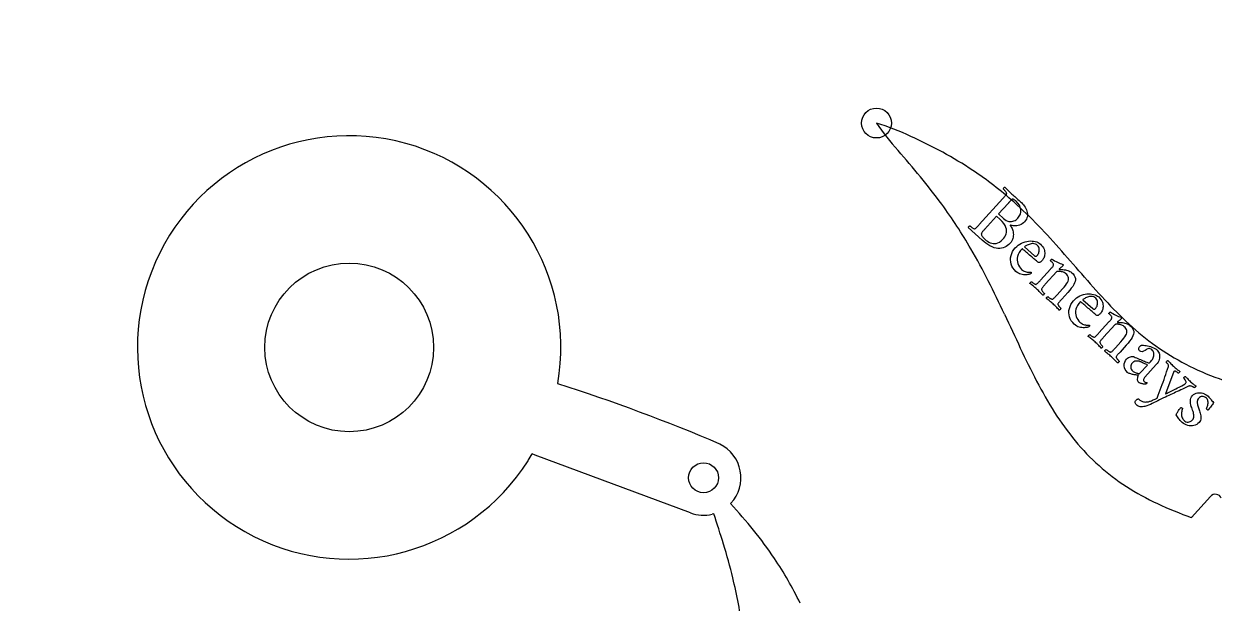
# Model space of a CAD drawing. Header units: millimetres. Extents: x -94 to 94, y -94 to 94.
# Drawn here: x -12.34 to 32.82, y -9.71 to 12.28 of the extents above; entities that cross this region are included whole.
import ezdxf

# ---------------------------------------------------------------- set-up
doc = ezdxf.new("R2010")
doc.units = ezdxf.units.MM
for name, color, linetype in [('CUT_INNER', 6, 'Continuous'), ('CUT_OUTER', 1, 'Continuous'), ('ENGRAVE', 7, 'Continuous'), ('TEXT', 5, 'Continuous')]:
    doc.layers.add(name, color=color, linetype=linetype)

msp = doc.modelspace()

# ---------------------------------------------------------------- linework, layer by layer
at = {"layer": 'CUT_INNER'}
for points in [[(7.914, -1.375), (7.912, -1.387)], [(12.95, -6.277), (7.051, -4.084), (6.943, -4.038)], [(32.671, -5.655), (31.95, -6.451), (31.945, -6.456)], [(13.83, -6.31), (13.771, -6.327)], [(14.482, -5.913), (14.469, -5.926)]]:
    msp.add_lwpolyline(points, dxfattribs=at)
msp.add_circle((0, 0), 3.2, dxfattribs=at)
for centre, radius, start, end in [((27.677, 13.703), 9.263, 214.0853, 222.2692), ((17.495, 0.073), 8.804, 64.3265, 73.4364), ((0, 0), 8.032, 350.1453, 327.6453), ((13.584, -8.922), 18.609, 61.3051, 65.4727), ((-24.336, -31.654), 59.75, 39.64912, 40.90663), ((15.079, -6.198), 15.502, 56.4059, 61.3177), ((3.865, -8.232), 23.091, 36.2711, 39.5511), ((15.808, -5.071), 14.16, 48.3975, 56.3398), ((7.001, -5.898), 19.182, 30.1541, 36.1934), ((13.889, -7.207), 17.031, 43.9566, 48.3421), ((5.876, -14.902), 28.141, 41.2475, 43.9105), ((2.573, -8.456), 24.296, 26.8634, 30.1242), ((-138.505, -141.364), 220.074, 40.87713, 41.21891), ((-15.486, -17.574), 44.526, 25.0195, 26.8296), ((52.491, 23.939), 32.522, 220.8654, 223.1789), ((39.782, 12.018), 15.097, 223.1919, 228.1541), ((628.038, 282.478), 665.512, 204.996536, 205.118251), ((36.745, 8.643), 10.556, 228.2095, 235.3149), ((56.096, 14.327), 33.83, 205.0999, 207.471), ((36.063, 7.686), 9.381, 235.4114, 243.5476), ((36.43, 8.461), 10.239, 243.6431, 251.3881), ((40.584, 6.259), 16.345, 207.4603, 212.2598), ((-11.802, -63.836), 65.488, 66.73345, 72.48004), ((35.837, 3.267), 10.734, 212.2787, 219.3893), ((34.177, 1.917), 8.594, 219.4627, 228.1782), ((1.518, -0.935), 6.25, 327.4448, 330.2391), ((13.444, -4.948), 1.418, 317.1094, 63.9844), ((34.03, 1.779), 8.393, 228.2923, 237.235), ((34.942, 3.227), 10.105, 237.3307, 244.9384), ((32.857, -5.823), 0.25, 23.3746, 137.8125), ((13.444, -4.948), 1.418, 249.6094, 283.3594), ((-38.829, -23.81), 55.491, 17.1251, 18.3821), ((1.033, -18.437), 18.358, 38.7908, 42.9581), ((37.111, 7.886), 15.244, 244.9719, 250.1921), ((3.264, -16.653), 15.502, 33.9059, 38.8177), ((-7.874, -14.241), 23.091, 13.7711, 17.0511), ((4.369, -15.891), 14.16, 25.8975, 33.8398), ((-4.084, -13.285), 19.182, 7.6541, 13.6934)]:
    msp.add_arc(centre, radius, start, end, dxfattribs=at)
at = {"layer": 'CUT_OUTER'}
msp.add_arc((0, 0), 94.5, 352.96921, 79.10203, dxfattribs=at)
at = {"layer": 'ENGRAVE'}
for centre, radius in [((0, 27.004), 62.336), ((20.004, 8.512), 0.567), ((13.444, -4.947), 0.567)]:
    msp.add_circle(centre, radius, dxfattribs=at)
at = {"layer": 'TEXT'}
for points in [[(25.468, 5.528), (25.506, 5.492), (25.543, 5.452), (25.578, 5.41), (25.612, 5.365), (25.643, 5.319), (25.67, 5.271), (25.693, 5.222), (25.712, 5.172), (25.725, 5.121), (25.732, 5.07), (25.733, 5.018), (25.727, 4.966), (25.714, 4.914), (25.692, 4.863), (25.661, 4.813), (25.62, 4.763), (25.579, 4.722), (25.535, 4.689), (25.487, 4.662), (25.436, 4.642), (25.384, 4.628), (25.333, 4.618), (25.283, 4.614), (25.234, 4.614), (25.189, 4.618), (25.148, 4.623), (25.113, 4.63), (25.083, 4.639), (25.078, 4.639), (25.075, 4.638), (25.074, 4.635), (25.075, 4.63), (25.094, 4.607), (25.113, 4.58), (25.131, 4.548), (25.148, 4.512), (25.163, 4.472), (25.176, 4.429), (25.186, 4.384), (25.193, 4.336), (25.196, 4.287), (25.195, 4.237), (25.189, 4.187), (25.178, 4.137), (25.161, 4.088), (25.138, 4.04), (25.109, 3.995), (25.074, 3.951), (25.028, 3.905), (24.979, 3.864), (24.927, 3.828), (24.873, 3.798), (24.815, 3.775), (24.752, 3.759), (24.685, 3.751), (24.613, 3.751), (24.54, 3.759), (24.465, 3.779), (24.388, 3.81), (24.309, 3.852), (24.231, 3.901), (24.156, 3.952), (24.084, 4.007), (24.016, 4.064), (23.485, 4.545), (23.486, 4.554), (23.49, 4.564), (23.497, 4.575), (23.507, 4.586), (23.517, 4.596), (23.527, 4.603), (23.537, 4.608), (23.545, 4.611), (23.553, 4.604), (23.566, 4.594), (23.581, 4.582), (23.6, 4.568), (23.62, 4.553), (23.641, 4.539), (23.662, 4.527), (23.684, 4.515), (23.703, 4.506), (23.719, 4.502), (23.731, 4.501), (23.739, 4.503), (23.757, 4.515), (23.776, 4.529), (23.796, 4.547), (23.816, 4.567), (23.838, 4.589), (23.859, 4.613), (23.882, 4.637), (23.905, 4.663), (24.797, 5.646), (24.82, 5.672), (24.842, 5.697), (24.864, 5.722), (24.884, 5.745), (24.903, 5.768), (24.919, 5.79), (24.932, 5.81), (24.941, 5.829), (24.944, 5.839), (24.942, 5.851), (24.935, 5.866), (24.924, 5.884), (24.91, 5.903), (24.894, 5.922), (24.878, 5.941), (24.861, 5.96), (24.846, 5.977), (24.832, 5.991), (24.821, 6.002), (24.813, 6.01), (24.815, 6.019), (24.819, 6.028), (24.826, 6.039), (24.834, 6.051), (24.845, 6.062), (24.854, 6.069), (24.864, 6.074), (24.873, 6.076), (24.907, 6.043), (24.941, 6.01), (24.974, 5.977), (25.007, 5.944), (25.039, 5.912), (25.072, 5.88), (25.105, 5.849), (25.138, 5.819), (25.173, 5.787), (25.209, 5.755), (25.247, 5.722), (25.286, 5.689), (25.328, 5.653), (25.372, 5.614), (25.418, 5.573), (25.468, 5.528)], [(24.636, 5.066), (24.827, 4.893), (24.879, 4.851), (24.93, 4.818), (24.981, 4.795), (25.031, 4.781), (25.08, 4.776), (25.128, 4.777), (25.173, 4.785), (25.217, 4.799), (25.259, 4.819), (25.297, 4.843), (25.332, 4.87), (25.363, 4.901), (25.423, 4.979), (25.462, 5.059), (25.481, 5.142), (25.48, 5.227), (25.461, 5.311), (25.424, 5.393), (25.369, 5.471), (25.298, 5.545), (25.286, 5.556), (25.27, 5.569), (25.252, 5.584), (25.231, 5.601), (25.209, 5.617), (25.191, 5.627), (25.175, 5.63), (25.163, 5.628), (25.15, 5.62), (25.136, 5.609), (25.119, 5.595), (25.101, 5.577), (25.082, 5.557), (25.063, 5.536), (25.043, 5.515), (25.023, 5.493), (25.019, 5.489), (25.015, 5.484), (25.012, 5.48), (25.008, 5.476), (25.005, 5.473), (25.002, 5.47), (24.998, 5.466), (24.995, 5.462)], [(24.557, 4.979), (24.104, 4.479), (24.095, 4.469), (24.085, 4.457), (24.073, 4.443), (24.059, 4.427), (24.044, 4.409), (24.031, 4.391), (24.018, 4.374), (24.006, 4.356), (23.996, 4.34), (23.988, 4.326), (23.983, 4.315), (23.981, 4.306), (23.984, 4.28), (23.991, 4.255), (24.004, 4.23), (24.021, 4.205), (24.043, 4.18), (24.067, 4.154), (24.094, 4.127), (24.125, 4.099), (24.169, 4.061), (24.217, 4.027), (24.267, 3.996), (24.319, 3.97), (24.374, 3.949), (24.43, 3.938), (24.489, 3.936), (24.55, 3.942), (24.613, 3.961), (24.675, 3.995), (24.738, 4.042), (24.8, 4.105), (24.838, 4.15), (24.87, 4.198), (24.898, 4.249), (24.92, 4.303), (24.935, 4.361), (24.94, 4.421), (24.934, 4.486), (24.917, 4.553), (24.887, 4.624), (24.84, 4.698), (24.776, 4.774), (24.696, 4.853)], [(25.533, 3.742), (25.471, 3.67), (25.422, 3.597), (25.385, 3.524), (25.36, 3.451), (25.346, 3.38), (25.343, 3.31), (25.349, 3.243), (25.366, 3.178), (25.391, 3.116), (25.424, 3.059), (25.463, 3.007), (25.511, 2.958), (25.543, 2.932), (25.576, 2.909), (25.611, 2.89), (25.646, 2.876), (25.682, 2.865), (25.716, 2.857), (25.749, 2.851), (25.781, 2.849), (25.81, 2.848), (25.835, 2.848), (25.855, 2.848), (25.872, 2.85), (25.873, 2.848), (25.874, 2.844), (25.875, 2.839), (25.875, 2.832), (25.875, 2.824), (25.873, 2.817), (25.869, 2.809), (25.863, 2.802), (25.853, 2.793), (25.841, 2.785), (25.827, 2.778), (25.811, 2.772), (25.783, 2.766), (25.75, 2.761), (25.714, 2.756), (25.673, 2.753), (25.629, 2.753), (25.583, 2.756), (25.535, 2.763), (25.486, 2.775), (25.436, 2.791), (25.388, 2.815), (25.341, 2.845), (25.296, 2.882), (25.234, 2.946), (25.183, 3.013), (25.144, 3.086), (25.115, 3.162), (25.097, 3.241), (25.09, 3.321), (25.094, 3.401), (25.108, 3.482), (25.133, 3.561), (25.168, 3.637), (25.214, 3.709), (25.27, 3.778), (25.324, 3.833), (25.381, 3.881), (25.442, 3.922), (25.507, 3.957), (25.573, 3.985), (25.639, 4.007), (25.706, 4.023), (25.773, 4.033), (25.84, 4.037), (25.904, 4.035), (25.966, 4.029), (26.027, 4.016), (26.083, 3.999), (26.135, 3.976), (26.18, 3.949), (26.221, 3.917), (26.268, 3.87), (26.308, 3.823), (26.338, 3.775), (26.36, 3.727), (26.375, 3.679), (26.384, 3.633), (26.388, 3.588), (26.387, 3.544), (26.381, 3.501), (26.373, 3.462), (26.361, 3.425), (26.347, 3.391), (26.331, 3.36), (26.315, 3.332), (26.299, 3.309), (26.283, 3.289), (26.261, 3.267), (26.24, 3.248), (26.22, 3.233), (26.201, 3.222), (26.182, 3.216), (26.164, 3.216), (26.146, 3.221), (26.128, 3.232), (26.114, 3.243), (26.095, 3.259), (26.071, 3.279), (26.041, 3.304), (26.008, 3.333), (25.973, 3.364), (25.935, 3.396), (25.895, 3.43), (25.854, 3.465), (25.814, 3.5), (25.773, 3.535), (25.733, 3.569), (25.695, 3.602), (25.659, 3.632), (25.627, 3.66), (25.598, 3.685), (25.573, 3.707), (25.554, 3.723), (25.541, 3.735), (25.533, 3.742)], [(25.622, 3.816), (25.997, 3.476), (26.008, 3.467), (26.019, 3.461), (26.031, 3.457), (26.044, 3.455), (26.057, 3.455), (26.071, 3.46), (26.085, 3.469), (26.1, 3.481), (26.114, 3.497), (26.128, 3.518), (26.142, 3.544), (26.157, 3.576), (26.169, 3.611), (26.177, 3.648), (26.181, 3.686), (26.182, 3.725), (26.176, 3.764), (26.162, 3.801), (26.139, 3.836), (26.108, 3.869), (26.071, 3.898), (26.032, 3.919), (25.992, 3.932), (25.951, 3.937), (25.909, 3.936), (25.868, 3.931), (25.829, 3.922), (25.791, 3.91), (25.755, 3.896), (25.722, 3.881), (25.693, 3.865), (25.667, 3.85), (25.646, 3.836), (25.632, 3.825), (25.624, 3.819), (25.622, 3.816)], [(27.408, 2.842), (27.463, 2.785), (27.506, 2.729), (27.534, 2.674), (27.549, 2.619), (27.552, 2.563), (27.543, 2.505), (27.522, 2.444), (27.49, 2.38), (27.447, 2.314), (27.395, 2.242), (27.334, 2.165), (27.262, 2.084), (27.031, 1.829), (27.008, 1.804), (26.986, 1.779), (26.965, 1.755), (26.945, 1.732), (26.927, 1.709), (26.911, 1.688), (26.899, 1.668), (26.889, 1.649), (26.888, 1.639), (26.89, 1.628), (26.895, 1.613), (26.904, 1.597), (26.915, 1.579), (26.927, 1.561), (26.941, 1.544), (26.955, 1.527), (26.969, 1.511), (26.981, 1.498), (26.991, 1.488), (26.999, 1.48), (26.997, 1.472), (26.993, 1.462), (26.986, 1.452), (26.977, 1.44), (26.967, 1.429), (26.957, 1.421), (26.948, 1.416), (26.939, 1.414), (26.907, 1.448), (26.877, 1.479), (26.849, 1.508), (26.823, 1.535), (26.797, 1.561), (26.768, 1.589), (26.737, 1.618), (26.704, 1.649), (26.672, 1.678), (26.64, 1.705), (26.61, 1.73), (26.581, 1.754), (26.551, 1.778), (26.519, 1.803), (26.485, 1.83), (26.448, 1.859), (26.449, 1.869), (26.453, 1.878), (26.46, 1.889), (26.47, 1.9), (26.481, 1.91), (26.491, 1.917), (26.5, 1.923), (26.508, 1.925), (26.517, 1.918), (26.528, 1.909), (26.542, 1.898), (26.56, 1.885), (26.578, 1.872), (26.598, 1.86), (26.617, 1.849), (26.636, 1.839), (26.654, 1.832), (26.669, 1.828), (26.68, 1.827), (26.689, 1.831), (26.707, 1.842), (26.725, 1.856), (26.745, 1.874), (26.765, 1.894), (26.787, 1.916), (26.809, 1.94), (26.831, 1.964), (26.854, 1.99), (27.064, 2.221), (27.124, 2.29), (27.175, 2.353), (27.217, 2.411), (27.249, 2.463), (27.272, 2.511), (27.286, 2.557), (27.291, 2.601), (27.287, 2.642), (27.273, 2.682), (27.251, 2.723), (27.22, 2.763), (27.18, 2.804), (27.156, 2.822), (27.129, 2.837), (27.097, 2.85), (27.062, 2.861), (27.025, 2.869), (26.989, 2.876), (26.954, 2.881), (26.921, 2.883), (26.892, 2.884), (26.869, 2.883), (26.854, 2.88), (26.845, 2.875), (26.409, 2.394), (26.385, 2.368), (26.363, 2.343), (26.342, 2.319), (26.322, 2.296), (26.304, 2.274), (26.288, 2.252), (26.276, 2.232), (26.266, 2.213), (26.265, 2.204), (26.267, 2.192), (26.273, 2.178), (26.281, 2.161), (26.292, 2.143), (26.304, 2.126), (26.318, 2.108), (26.332, 2.091), (26.346, 2.076), (26.358, 2.063), (26.368, 2.053), (26.376, 2.045), (26.374, 2.037), (26.37, 2.027), (26.363, 2.016), (26.354, 2.005), (26.344, 1.994), (26.335, 1.986), (26.325, 1.981), (26.316, 1.979), (26.284, 2.012), (26.254, 2.043), (26.226, 2.073), (26.2, 2.099), (26.174, 2.126), (26.145, 2.154), (26.114, 2.183), (26.081, 2.213), (26.049, 2.242), (26.017, 2.269), (25.987, 2.295), (25.958, 2.319), (25.928, 2.342), (25.896, 2.368), (25.862, 2.395), (25.825, 2.424), (25.826, 2.433), (25.83, 2.443), (25.837, 2.453), (25.847, 2.464), (25.858, 2.474), (25.868, 2.482), (25.877, 2.487), (25.885, 2.49), (25.894, 2.482), (25.905, 2.473), (25.92, 2.462), (25.937, 2.45), (25.956, 2.436), (25.975, 2.424), (25.994, 2.413), (26.014, 2.404), (26.031, 2.396), (26.046, 2.392), (26.058, 2.392), (26.066, 2.395), (26.084, 2.406), (26.102, 2.421), (26.122, 2.438), (26.143, 2.458), (26.164, 2.481), (26.186, 2.504), (26.208, 2.529), (26.232, 2.554), (26.612, 2.974), (26.624, 2.987), (26.637, 3.003), (26.653, 3.021), (26.671, 3.041), (26.688, 3.062), (26.701, 3.081), (26.711, 3.099), (26.718, 3.115), (26.722, 3.129), (26.721, 3.145), (26.715, 3.162), (26.705, 3.18), (26.691, 3.199), (26.677, 3.217), (26.663, 3.234), (26.647, 3.25), (26.633, 3.264), (26.621, 3.275), (26.612, 3.284), (26.606, 3.289), (26.608, 3.294), (26.612, 3.301), (26.618, 3.31), (26.627, 3.322), (26.636, 3.333), (26.645, 3.342), (26.653, 3.348), (26.661, 3.351), (26.712, 3.317), (26.763, 3.285), (26.815, 3.256), (26.868, 3.228), (26.921, 3.203), (26.973, 3.182), (27.025, 3.164), (27.077, 3.15), (27.081, 3.145), (27.083, 3.138), (27.083, 3.13), (27.082, 3.12), (27.079, 3.11), (27.076, 3.102), (27.073, 3.095), (27.069, 3.089), (27.064, 3.084), (27.056, 3.077), (27.046, 3.068), (27.032, 3.056), (27.017, 3.043), (27.002, 3.03), (26.987, 3.017), (26.973, 3.004), (26.959, 2.993), (26.948, 2.983), (26.94, 2.975), (26.935, 2.97), (26.931, 2.965), (26.93, 2.962), (26.929, 2.958), (26.931, 2.956), (26.933, 2.955), (26.935, 2.954), (26.938, 2.954), (26.942, 2.954), (26.968, 2.956), (27, 2.956), (27.037, 2.954), (27.079, 2.951), (27.124, 2.946), (27.169, 2.938), (27.215, 2.929), (27.261, 2.917), (27.305, 2.903), (27.344, 2.885), (27.378, 2.865), (27.408, 2.842)], [(27.746, 1.736), (27.685, 1.664), (27.635, 1.591), (27.598, 1.518), (27.573, 1.446), (27.559, 1.374), (27.556, 1.304), (27.562, 1.237), (27.579, 1.172), (27.604, 1.11), (27.637, 1.053), (27.677, 1.001), (27.724, 0.953), (27.756, 0.926), (27.79, 0.903), (27.824, 0.884), (27.86, 0.87), (27.895, 0.859), (27.929, 0.851), (27.962, 0.846), (27.994, 0.843), (28.023, 0.842), (28.048, 0.842), (28.069, 0.843), (28.085, 0.844), (28.086, 0.842), (28.087, 0.839), (28.088, 0.833), (28.088, 0.826), (28.088, 0.818), (28.086, 0.811), (28.082, 0.803), (28.076, 0.796), (28.067, 0.787), (28.055, 0.779), (28.04, 0.772), (28.024, 0.767), (27.996, 0.76), (27.964, 0.755), (27.927, 0.751), (27.886, 0.748), (27.842, 0.747), (27.796, 0.75), (27.748, 0.757), (27.699, 0.769), (27.649, 0.785), (27.601, 0.809), (27.554, 0.839), (27.509, 0.877), (27.447, 0.94), (27.396, 1.008), (27.357, 1.08), (27.328, 1.156), (27.311, 1.235), (27.303, 1.315), (27.307, 1.395), (27.322, 1.476), (27.346, 1.555), (27.381, 1.631), (27.427, 1.704), (27.483, 1.772), (27.537, 1.827), (27.594, 1.875), (27.655, 1.916), (27.72, 1.951), (27.786, 1.979), (27.852, 2.002), (27.919, 2.017), (27.986, 2.027), (28.053, 2.031), (28.117, 2.03), (28.179, 2.023), (28.24, 2.01), (28.296, 1.993), (28.348, 1.971), (28.393, 1.944), (28.434, 1.912), (28.482, 1.865), (28.521, 1.817), (28.551, 1.769), (28.573, 1.721), (28.588, 1.674), (28.597, 1.627), (28.601, 1.582), (28.6, 1.538), (28.595, 1.496), (28.586, 1.456), (28.575, 1.419), (28.56, 1.385), (28.544, 1.354), (28.528, 1.327), (28.512, 1.303), (28.496, 1.284), (28.474, 1.261), (28.453, 1.242), (28.433, 1.227), (28.414, 1.216), (28.395, 1.21), (28.377, 1.21), (28.359, 1.215), (28.341, 1.226), (28.327, 1.237), (28.308, 1.253), (28.284, 1.273), (28.254, 1.299), (28.221, 1.327), (28.186, 1.358), (28.148, 1.39), (28.108, 1.425), (28.067, 1.46), (28.027, 1.494), (27.986, 1.529), (27.946, 1.563), (27.908, 1.596), (27.872, 1.626), (27.84, 1.654), (27.811, 1.679), (27.786, 1.701), (27.767, 1.718), (27.754, 1.729), (27.746, 1.736)], [(27.835, 1.81), (28.21, 1.47), (28.221, 1.462), (28.232, 1.455), (28.244, 1.451), (28.257, 1.449), (28.27, 1.45), (28.284, 1.454), (28.299, 1.463), (28.313, 1.475), (28.327, 1.491), (28.341, 1.512), (28.355, 1.539), (28.37, 1.57), (28.382, 1.606), (28.39, 1.642), (28.394, 1.68), (28.395, 1.719), (28.389, 1.758), (28.375, 1.795), (28.352, 1.83), (28.321, 1.863), (28.284, 1.892), (28.245, 1.913), (28.205, 1.926), (28.164, 1.931), (28.122, 1.93), (28.081, 1.925), (28.042, 1.917), (28.004, 1.904), (27.968, 1.89), (27.935, 1.875), (27.906, 1.86), (27.881, 1.844), (27.86, 1.83), (27.845, 1.82), (27.837, 1.813), (27.835, 1.81)], [(29.621, 0.836), (29.677, 0.78), (29.719, 0.724), (29.747, 0.668), (29.762, 0.613), (29.765, 0.557), (29.756, 0.499), (29.735, 0.438), (29.703, 0.375), (29.66, 0.308), (29.608, 0.236), (29.547, 0.16), (29.475, 0.078), (29.244, -0.177), (29.221, -0.202), (29.199, -0.227), (29.178, -0.251), (29.158, -0.274), (29.14, -0.297), (29.124, -0.318), (29.112, -0.338), (29.102, -0.357), (29.101, -0.366), (29.103, -0.378), (29.108, -0.393), (29.117, -0.409), (29.128, -0.427), (29.14, -0.445), (29.154, -0.462), (29.168, -0.479), (29.182, -0.494), (29.194, -0.507), (29.204, -0.518), (29.212, -0.525), (29.21, -0.534), (29.206, -0.543), (29.199, -0.554), (29.19, -0.566), (29.18, -0.577), (29.171, -0.585), (29.161, -0.59), (29.152, -0.591), (29.12, -0.558), (29.09, -0.527), (29.062, -0.498), (29.036, -0.471), (29.01, -0.444), (28.981, -0.417), (28.951, -0.388), (28.917, -0.357), (28.885, -0.328), (28.854, -0.301), (28.823, -0.275), (28.794, -0.252), (28.764, -0.228), (28.732, -0.203), (28.698, -0.175), (28.661, -0.147), (28.662, -0.137), (28.666, -0.128), (28.673, -0.117), (28.683, -0.106), (28.694, -0.096), (28.704, -0.088), (28.713, -0.083), (28.721, -0.081), (28.73, -0.088), (28.741, -0.097), (28.756, -0.108), (28.773, -0.121), (28.792, -0.134), (28.811, -0.146), (28.83, -0.157), (28.849, -0.167), (28.867, -0.174), (28.882, -0.178), (28.893, -0.178), (28.902, -0.175), (28.92, -0.164), (28.939, -0.15), (28.958, -0.132), (28.979, -0.112), (29, -0.089), (29.022, -0.066), (29.044, -0.042), (29.067, -0.016), (29.277, 0.215), (29.337, 0.284), (29.389, 0.348), (29.43, 0.405), (29.462, 0.458), (29.485, 0.506), (29.499, 0.551), (29.504, 0.595), (29.5, 0.636), (29.487, 0.676), (29.464, 0.717), (29.433, 0.757), (29.393, 0.798), (29.369, 0.816), (29.342, 0.831), (29.311, 0.845), (29.275, 0.855), (29.238, 0.864), (29.202, 0.87), (29.167, 0.875), (29.134, 0.877), (29.105, 0.878), (29.082, 0.877), (29.067, 0.874), (29.058, 0.869), (28.622, 0.388), (28.599, 0.362), (28.576, 0.338), (28.555, 0.314), (28.535, 0.29), (28.517, 0.268), (28.501, 0.246), (28.489, 0.226), (28.479, 0.207), (28.478, 0.198), (28.48, 0.186), (28.486, 0.172), (28.494, 0.155), (28.505, 0.137), (28.517, 0.12), (28.531, 0.102), (28.545, 0.086), (28.559, 0.07), (28.571, 0.057), (28.581, 0.047), (28.589, 0.039), (28.587, 0.031), (28.583, 0.021), (28.576, 0.011), (28.567, -0.001), (28.557, -0.012), (28.548, -0.02), (28.538, -0.025), (28.529, -0.027), (28.497, 0.006), (28.467, 0.038), (28.439, 0.067), (28.413, 0.094), (28.387, 0.12), (28.358, 0.148), (28.328, 0.177), (28.294, 0.207), (28.262, 0.236), (28.231, 0.264), (28.2, 0.289), (28.171, 0.313), (28.141, 0.337), (28.109, 0.362), (28.075, 0.389), (28.038, 0.418), (28.04, 0.427), (28.043, 0.437), (28.05, 0.448), (28.06, 0.459), (28.071, 0.469), (28.081, 0.476), (28.09, 0.481), (28.098, 0.484), (28.107, 0.477), (28.118, 0.468), (28.133, 0.457), (28.15, 0.444), (28.169, 0.43), (28.188, 0.418), (28.207, 0.408), (28.227, 0.398), (28.244, 0.391), (28.259, 0.387), (28.271, 0.386), (28.279, 0.389), (28.297, 0.401), (28.316, 0.415), (28.335, 0.432), (28.356, 0.453), (28.377, 0.475), (28.399, 0.498), (28.421, 0.523), (28.445, 0.548), (28.825, 0.968), (28.837, 0.981), (28.851, 0.997), (28.866, 1.015), (28.884, 1.036), (28.901, 1.056), (28.914, 1.076), (28.924, 1.093), (28.931, 1.109), (28.935, 1.123), (28.934, 1.139), (28.928, 1.156), (28.918, 1.175), (28.904, 1.193), (28.89, 1.211), (28.876, 1.228), (28.86, 1.244), (28.846, 1.258), (28.834, 1.269), (28.825, 1.278), (28.819, 1.284), (28.821, 1.288), (28.825, 1.295), (28.831, 1.304), (28.84, 1.316), (28.849, 1.328), (28.858, 1.336), (28.866, 1.342), (28.874, 1.345), (28.925, 1.311), (28.976, 1.28), (29.028, 1.25), (29.081, 1.222), (29.134, 1.197), (29.186, 1.176), (29.238, 1.158), (29.29, 1.145), (29.294, 1.139), (29.296, 1.133), (29.296, 1.124), (29.295, 1.114), (29.292, 1.104), (29.289, 1.096), (29.286, 1.089), (29.282, 1.083), (29.277, 1.078), (29.269, 1.071), (29.259, 1.062), (29.245, 1.05), (29.23, 1.037), (29.215, 1.024), (29.2, 1.011), (29.186, 0.998), (29.172, 0.987), (29.162, 0.977), (29.153, 0.97), (29.148, 0.964), (29.144, 0.96), (29.143, 0.956), (29.142, 0.953), (29.144, 0.95), (29.146, 0.949), (29.148, 0.949), (29.151, 0.948), (29.155, 0.949), (29.181, 0.95), (29.213, 0.95), (29.25, 0.948), (29.292, 0.945), (29.337, 0.94), (29.382, 0.933), (29.428, 0.923), (29.474, 0.911), (29.518, 0.897), (29.557, 0.879), (29.591, 0.859), (29.621, 0.836)], [(30.652, -0.107), (30.682, -0.14), (30.707, -0.176), (30.725, -0.217), (30.738, -0.262), (30.744, -0.31), (30.745, -0.359), (30.739, -0.409), (30.728, -0.46), (30.71, -0.51), (30.686, -0.559), (30.655, -0.607), (30.618, -0.652), (30.188, -1.127), (30.17, -1.149), (30.155, -1.172), (30.143, -1.195), (30.135, -1.218), (30.132, -1.241), (30.136, -1.262), (30.145, -1.281), (30.161, -1.299), (30.177, -1.313), (30.193, -1.323), (30.209, -1.329), (30.226, -1.332), (30.24, -1.334), (30.251, -1.335), (30.259, -1.336), (30.264, -1.337), (30.266, -1.339), (30.267, -1.343), (30.266, -1.346), (30.265, -1.351), (30.263, -1.355), (30.261, -1.359), (30.259, -1.362), (30.256, -1.365), (30.244, -1.376), (30.232, -1.386), (30.218, -1.393), (30.204, -1.399), (30.19, -1.398), (30.172, -1.396), (30.152, -1.393), (30.128, -1.39), (30.103, -1.386), (30.077, -1.381), (30.052, -1.375), (30.028, -1.368), (30.005, -1.36), (29.984, -1.351), (29.967, -1.341), (29.953, -1.33), (29.931, -1.305), (29.917, -1.275), (29.91, -1.24), (29.909, -1.2), (29.914, -1.159), (29.922, -1.121), (29.934, -1.085), (29.95, -1.053), (29.939, -1.053), (29.922, -1.052), (29.901, -1.051), (29.875, -1.048), (29.845, -1.045), (29.814, -1.041), (29.781, -1.036), (29.747, -1.03), (29.713, -1.023), (29.68, -1.015), (29.648, -1.006), (29.616, -0.997), (29.587, -0.987), (29.562, -0.975), (29.541, -0.963), (29.524, -0.95), (29.474, -0.895), (29.437, -0.836), (29.413, -0.77), (29.402, -0.7), (29.405, -0.628), (29.421, -0.562), (29.451, -0.499), (29.494, -0.442), (29.527, -0.41), (29.564, -0.385), (29.602, -0.366), (29.643, -0.355), (29.683, -0.35), (29.72, -0.349), (29.751, -0.352), (29.779, -0.36), (29.824, -0.379), (29.871, -0.399), (29.92, -0.42), (29.972, -0.443), (30.024, -0.466), (30.075, -0.487), (30.125, -0.508), (30.172, -0.528), (30.216, -0.545), (30.255, -0.56), (30.287, -0.572), (30.313, -0.582), (30.325, -0.586), (30.335, -0.588), (30.344, -0.588), (30.352, -0.585), (30.36, -0.581), (30.37, -0.573), (30.381, -0.562), (30.394, -0.548), (30.45, -0.487), (30.472, -0.46), (30.49, -0.43), (30.505, -0.397), (30.517, -0.361), (30.525, -0.324), (30.529, -0.286), (30.528, -0.249), (30.523, -0.212), (30.514, -0.176), (30.499, -0.143), (30.478, -0.113), (30.453, -0.086), (30.423, -0.063), (30.393, -0.049), (30.362, -0.042), (30.331, -0.044), (30.299, -0.053), (30.266, -0.068), (30.231, -0.088), (30.195, -0.114), (30.136, -0.149), (30.082, -0.163), (30.032, -0.155), (29.986, -0.127), (29.97, -0.109), (29.959, -0.089), (29.955, -0.067), (29.956, -0.043), (29.961, -0.02), (29.97, 0.002), (29.981, 0.022), (29.996, 0.041), (30, 0.045), (30.006, 0.05), (30.015, 0.056), (30.025, 0.064), (30.036, 0.071), (30.046, 0.076), (30.055, 0.08), (30.064, 0.082), (30.099, 0.082), (30.139, 0.079), (30.185, 0.075), (30.236, 0.068), (30.289, 0.059), (30.344, 0.046), (30.399, 0.03), (30.456, 0.01), (30.511, -0.013), (30.562, -0.041), (30.609, -0.072), (30.652, -0.107)], [(29.715, -0.895), (29.736, -0.912), (29.761, -0.928), (29.789, -0.943), (29.819, -0.955), (29.851, -0.966), (29.881, -0.975), (29.91, -0.982), (29.937, -0.987), (29.961, -0.989), (29.98, -0.99), (29.993, -0.987), (30.001, -0.983), (30.285, -0.669), (30.255, -0.655), (30.22, -0.639), (30.182, -0.621), (30.14, -0.602), (30.099, -0.583), (30.063, -0.566), (30.033, -0.553), (30.009, -0.542), (29.967, -0.529), (29.926, -0.521), (29.886, -0.517), (29.845, -0.519), (29.806, -0.527), (29.77, -0.542), (29.736, -0.564), (29.704, -0.594), (29.679, -0.627), (29.661, -0.664), (29.651, -0.703), (29.648, -0.746), (29.652, -0.789), (29.665, -0.828), (29.686, -0.863), (29.715, -0.895)], [(31.273, -0.717), (31.306, -0.747), (31.34, -0.776), (31.375, -0.805), (31.41, -0.833), (31.444, -0.859), (31.472, -0.882), (31.496, -0.9), (31.515, -0.915), (31.511, -0.922), (31.505, -0.932), (31.495, -0.943), (31.483, -0.955), (31.47, -0.966), (31.459, -0.972), (31.451, -0.975), (31.445, -0.972), (31.44, -0.968), (31.433, -0.962), (31.422, -0.953), (31.408, -0.943), (31.392, -0.932), (31.377, -0.922), (31.361, -0.913), (31.345, -0.905), (31.33, -0.9), (31.317, -0.899), (31.305, -0.902), (31.296, -0.91), (31.294, -0.912), (31.292, -0.915), (31.291, -0.918), (31.29, -0.921), (30.97, -1.767), (30.974, -1.765), (30.987, -1.758), (31.007, -1.748), (31.035, -1.733), (31.07, -1.715), (31.11, -1.695), (31.154, -1.673), (31.203, -1.648), (31.255, -1.622), (31.309, -1.595), (31.365, -1.567), (31.424, -1.537), (31.482, -1.508), (31.539, -1.48), (31.594, -1.453), (31.648, -1.427), (31.662, -1.42), (31.675, -1.413), (31.686, -1.405), (31.697, -1.396), (31.707, -1.388), (31.715, -1.38), (31.723, -1.373), (31.729, -1.367), (31.741, -1.348), (31.748, -1.327), (31.748, -1.303), (31.742, -1.278), (31.73, -1.251), (31.714, -1.225), (31.692, -1.198), (31.665, -1.171), (31.662, -1.166), (31.664, -1.158), (31.67, -1.147), (31.681, -1.134), (31.693, -1.122), (31.705, -1.113), (31.715, -1.107), (31.725, -1.105), (31.738, -1.12), (31.755, -1.138), (31.776, -1.16), (31.8, -1.186), (31.826, -1.214), (31.856, -1.243), (31.887, -1.274), (31.922, -1.305), (31.954, -1.334), (31.984, -1.359), (32.012, -1.382), (32.038, -1.402), (32.062, -1.42), (32.085, -1.437), (32.106, -1.453), (32.126, -1.469), (32.123, -1.477), (32.117, -1.487), (32.108, -1.498), (32.095, -1.51), (32.082, -1.52), (32.071, -1.527), (32.064, -1.53), (32.059, -1.528), (32.053, -1.523), (32.043, -1.517), (32.03, -1.509), (32.014, -1.5), (31.995, -1.491), (31.975, -1.482), (31.953, -1.475), (31.931, -1.468), (31.907, -1.464), (31.885, -1.464), (31.862, -1.468), (31.84, -1.476), (31.76, -1.513), (31.685, -1.548), (31.613, -1.582), (31.546, -1.613), (31.481, -1.644), (31.416, -1.674), (31.353, -1.704), (31.291, -1.733), (31.229, -1.762), (31.166, -1.792), (31.101, -1.823), (31.036, -1.854), (30.968, -1.886), (30.896, -1.92), (30.821, -1.956), (30.743, -1.994), (30.674, -2.028), (30.605, -2.062), (30.536, -2.097), (30.468, -2.132), (30.399, -2.165), (30.329, -2.193), (30.258, -2.218), (30.187, -2.238), (30.141, -2.248), (30.097, -2.253), (30.053, -2.254), (30.01, -2.25), (29.969, -2.241), (29.932, -2.228), (29.898, -2.209), (29.868, -2.186), (29.853, -2.17), (29.84, -2.151), (29.828, -2.131), (29.819, -2.107), (29.816, -2.082), (29.821, -2.055), (29.836, -2.027), (29.859, -1.997), (29.869, -1.987), (29.88, -1.978), (29.891, -1.971), (29.904, -1.964), (29.916, -1.96), (29.927, -1.956), (29.938, -1.953), (29.947, -1.952), (29.974, -1.976), (29.999, -1.997), (30.024, -2.016), (30.048, -2.033), (30.072, -2.047), (30.099, -2.058), (30.128, -2.066), (30.159, -2.071), (30.194, -2.073), (30.233, -2.072), (30.278, -2.067), (30.327, -2.06), (30.349, -2.054), (30.376, -2.046), (30.405, -2.035), (30.439, -2.022), (30.473, -2.007), (30.506, -1.992), (30.539, -1.978), (30.571, -1.963), (30.599, -1.95), (30.621, -1.939), (30.637, -1.931), (30.647, -1.925), (30.689, -1.815), (30.73, -1.709), (30.768, -1.607), (30.805, -1.508), (30.842, -1.411), (30.877, -1.315), (30.912, -1.219), (30.946, -1.123), (30.979, -1.027), (31.012, -0.928), (31.045, -0.828), (31.077, -0.725), (31.081, -0.7), (31.079, -0.676), (31.071, -0.652), (31.055, -0.63), (31.038, -0.609), (31.022, -0.592), (31.009, -0.577), (30.997, -0.566), (30.995, -0.564), (30.994, -0.563), (30.993, -0.562), (30.992, -0.562), (30.993, -0.559), (30.998, -0.552), (31.006, -0.542), (31.019, -0.528), (31.032, -0.514), (31.042, -0.504), (31.049, -0.498), (31.052, -0.496), (31.07, -0.514), (31.09, -0.536), (31.115, -0.561), (31.143, -0.591), (31.173, -0.622), (31.205, -0.653), (31.238, -0.685), (31.273, -0.717)], [(32.582, -1.852), (32.614, -1.883), (32.642, -1.912), (32.667, -1.94), (32.687, -1.966), (32.707, -1.994), (32.731, -2.025), (32.758, -2.059), (32.79, -2.097), (32.771, -2.129), (32.75, -2.163), (32.726, -2.198), (32.699, -2.235), (32.671, -2.272), (32.644, -2.308), (32.616, -2.342), (32.59, -2.375), (32.583, -2.379), (32.576, -2.378), (32.566, -2.374), (32.555, -2.365), (32.551, -2.361), (32.546, -2.356), (32.542, -2.35), (32.537, -2.345), (32.533, -2.338), (32.53, -2.332), (32.528, -2.325), (32.526, -2.317), (32.539, -2.289), (32.55, -2.259), (32.561, -2.225), (32.57, -2.19), (32.578, -2.153), (32.582, -2.117), (32.583, -2.081), (32.58, -2.046), (32.574, -2.013), (32.562, -1.983), (32.545, -1.956), (32.523, -1.932), (32.482, -1.899), (32.441, -1.877), (32.402, -1.864), (32.363, -1.862), (32.325, -1.868), (32.291, -1.881), (32.259, -1.901), (32.23, -1.928), (32.206, -1.958), (32.188, -1.988), (32.177, -2.018), (32.171, -2.049), (32.17, -2.081), (32.173, -2.113), (32.179, -2.146), (32.188, -2.18), (32.199, -2.215), (32.21, -2.251), (32.221, -2.289), (32.233, -2.327), (32.246, -2.367), (32.258, -2.409), (32.271, -2.452), (32.285, -2.498), (32.296, -2.545), (32.305, -2.591), (32.309, -2.637), (32.31, -2.683), (32.306, -2.727), (32.293, -2.769), (32.272, -2.809), (32.243, -2.847), (32.199, -2.889), (32.152, -2.923), (32.1, -2.949), (32.045, -2.966), (31.987, -2.976), (31.929, -2.979), (31.871, -2.974), (31.812, -2.962), (31.755, -2.943), (31.701, -2.917), (31.649, -2.884), (31.601, -2.845), (31.563, -2.809), (31.53, -2.774), (31.501, -2.739), (31.478, -2.705), (31.455, -2.671), (31.43, -2.635), (31.402, -2.597), (31.372, -2.556), (31.38, -2.538), (31.39, -2.517), (31.403, -2.494), (31.418, -2.468), (31.433, -2.442), (31.45, -2.415), (31.467, -2.389), (31.485, -2.362), (31.503, -2.338), (31.52, -2.316), (31.535, -2.297), (31.548, -2.282), (31.563, -2.284), (31.578, -2.289), (31.591, -2.296), (31.603, -2.306), (31.609, -2.311), (31.613, -2.317), (31.616, -2.322), (31.618, -2.328), (31.605, -2.359), (31.594, -2.393), (31.585, -2.431), (31.579, -2.471), (31.575, -2.512), (31.576, -2.553), (31.581, -2.594), (31.589, -2.635), (31.602, -2.674), (31.62, -2.709), (31.643, -2.742), (31.671, -2.772), (31.708, -2.8), (31.746, -2.82), (31.786, -2.832), (31.828, -2.836), (31.87, -2.831), (31.91, -2.816), (31.949, -2.791), (31.986, -2.756), (32.014, -2.72), (32.033, -2.682), (32.045, -2.643), (32.047, -2.603), (32.044, -2.562), (32.037, -2.518), (32.026, -2.474), (32.012, -2.429), (31.995, -2.383), (31.979, -2.335), (31.962, -2.287), (31.945, -2.237), (31.931, -2.186), (31.921, -2.134), (31.914, -2.082), (31.912, -2.029), (31.917, -1.977), (31.932, -1.927), (31.958, -1.878), (31.995, -1.831), (32.035, -1.793), (32.079, -1.763), (32.127, -1.741), (32.178, -1.727), (32.231, -1.72), (32.284, -1.72), (32.337, -1.727), (32.391, -1.741), (32.442, -1.761), (32.492, -1.786), (32.538, -1.816), (32.582, -1.852)]]:
    msp.add_lwpolyline(points, close=True, dxfattribs=at)

doc.saveas('drawing.dxf')
